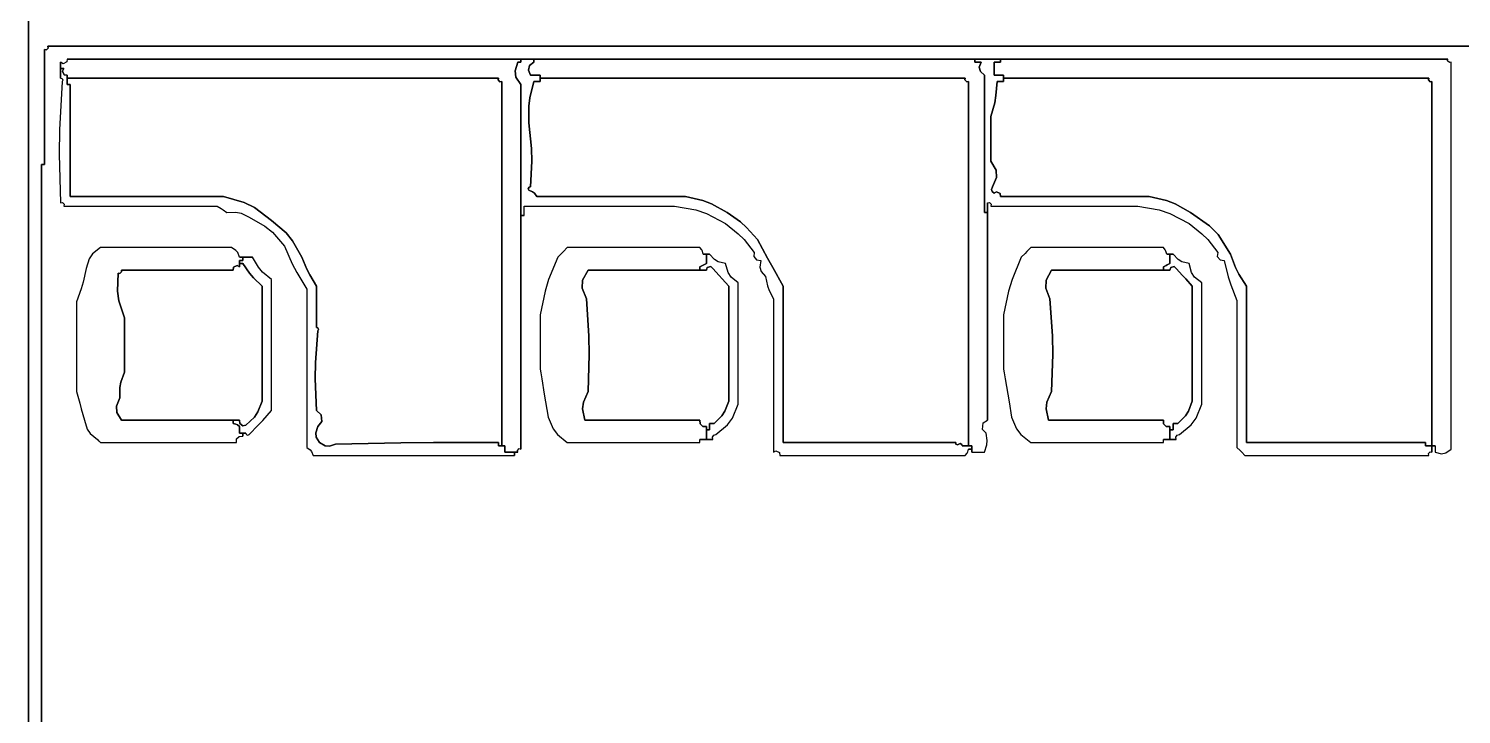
# Model space of a CAD drawing. Extents: x 0 to 0.099, y 0 to 0.137.
# Drawn here: x 0.00009 to 0.03804, y 0.0752 to 0.09337 of the extents above; entities that cross this region are included whole.
import ezdxf

# ---------------------------------------------------------------- set-up
doc = ezdxf.new("R2010")
doc.units = 0
doc.header["$LTSCALE"] = 0.001
doc.layers.get('0').update_dxf_attribs({"linetype": 'CONTINUOUS'})

msp = doc.modelspace()

# ---------------------------------------------------------------- linework, layer by layer
for p, q in [((0.000085, 0.120427), (0.000085, 0.054116)), ((0.000085, 0.054116), (0.000085, 0.120427)), ((0.000085, 0.120427), (0.000085, 0.054116)), ((0.000508, 0.091599), (0.000508, 0.092818)), ((0.000508, 0.092818), (0.000555, 0.09281)), ((0.000555, 0.09281), (0.000508, 0.092818)), ((0.000508, 0.092818), (0.000508, 0.091599)), ((0.000555, 0.09281), (0.000601, 0.092856)), ((0.000601, 0.092856), (0.000555, 0.09281)), ((0.000601, 0.092856), (0.000593, 0.092903)), ((0.000593, 0.092903), (0.023154, 0.092903)), ((0.023154, 0.092903), (0.000593, 0.092903)), ((0.000593, 0.092903), (0.000601, 0.092856)), ((0.023154, 0.092903), (0.034434, 0.092903)), ((0.034434, 0.092903), (0.023154, 0.092903)), ((0.034434, 0.092903), (0.056995, 0.092903)), ((0.056995, 0.092903), (0.034434, 0.092903)), ((0.000997, 0.092441), (0.000932, 0.09248)), ((0.000932, 0.09248), (0.000932, 0.09231)), ((0.000932, 0.09231), (0.000932, 0.09248)), ((0.000932, 0.09248), (0.000932, 0.09231)), ((0.001016, 0.09231), (0.000932, 0.09231)), ((0.000932, 0.09231), (0.001016, 0.09231)), ((0.001016, 0.09231), (0.000932, 0.09231)), ((0.000932, 0.09231), (0.000932, 0.092056)), ((0.000932, 0.092056), (0.000932, 0.09231)), ((0.000932, 0.09231), (0.000932, 0.092056)), ((0.000932, 0.09231), (0.001016, 0.09231)), ((0.001016, 0.09231), (0.000932, 0.09231)), ((0.000932, 0.09231), (0.001016, 0.09231)), ((0.000978, 0.092245), (0.001016, 0.09231)), ((0.001016, 0.09231), (0.000978, 0.092245)), ((0.001026, 0.092149), (0.000978, 0.092245)), ((0.000978, 0.092245), (0.001026, 0.092149)), ((0.001093, 0.092489), (0.000997, 0.092441)), ((0.001101, 0.092564), (0.001093, 0.092489)), ((0.013127, 0.092564), (0.001101, 0.092564)), ((0.001101, 0.092564), (0.013127, 0.092564)), ((0.013127, 0.092564), (0.001101, 0.092564)), ((0.012972, 0.092251), (0.013042, 0.09248)), ((0.013042, 0.09248), (0.012972, 0.092251)), ((0.012995, 0.092087), (0.012972, 0.092251)), ((0.012972, 0.092251), (0.012995, 0.092087)), ((0.013042, 0.09248), (0.013076, 0.09248)), ((0.013076, 0.09248), (0.013042, 0.09248)), ((0.013076, 0.09248), (0.013093, 0.09248)), ((0.013093, 0.09248), (0.013076, 0.09248)), ((0.013093, 0.09248), (0.013127, 0.09248)), ((0.013127, 0.09248), (0.013093, 0.09248)), ((0.013127, 0.09248), (0.013127, 0.092564)), ((0.013127, 0.092564), (0.013127, 0.09248)), ((0.013127, 0.09248), (0.013127, 0.092564)), ((0.013465, 0.092564), (0.013127, 0.092564)), ((0.013127, 0.092564), (0.013465, 0.092564)), ((0.013465, 0.092564), (0.013127, 0.092564)), ((0.013127, 0.092564), (0.013127, 0.09248)), ((0.013127, 0.09248), (0.013127, 0.092564)), ((0.013127, 0.092564), (0.013127, 0.09248)), ((0.013328, 0.09227), (0.013358, 0.092391)), ((0.013358, 0.092391), (0.013328, 0.09227)), ((0.013381, 0.092141), (0.013328, 0.09227)), ((0.013328, 0.09227), (0.013381, 0.092141)), ((0.013358, 0.092391), (0.013465, 0.09248)), ((0.013465, 0.09248), (0.013358, 0.092391)), ((0.013465, 0.09248), (0.013465, 0.092564)), ((0.013465, 0.092564), (0.013465, 0.09248)), ((0.013465, 0.09248), (0.013465, 0.092564)), ((0.025152, 0.092564), (0.013465, 0.092564)), ((0.013465, 0.092564), (0.025152, 0.092564)), ((0.025152, 0.092564), (0.013465, 0.092564)), ((0.013465, 0.092564), (0.013465, 0.09248)), ((0.013465, 0.09248), (0.013465, 0.092564)), ((0.013465, 0.092564), (0.013465, 0.09248)), ((0.025152, 0.09248), (0.025152, 0.092564)), ((0.025152, 0.092564), (0.025152, 0.09248)), ((0.025152, 0.09248), (0.025152, 0.092564)), ((0.02583, 0.092564), (0.025152, 0.092564)), ((0.025152, 0.092564), (0.02583, 0.092564)), ((0.02583, 0.092564), (0.025152, 0.092564)), ((0.025152, 0.092564), (0.025152, 0.09248)), ((0.025152, 0.09248), (0.025152, 0.092564)), ((0.025152, 0.092564), (0.025152, 0.09248)), ((0.02522, 0.09248), (0.025152, 0.09248)), ((0.025152, 0.09248), (0.02522, 0.09248)), ((0.025254, 0.09248), (0.02522, 0.09248)), ((0.02522, 0.09248), (0.025254, 0.09248)), ((0.025322, 0.09248), (0.025254, 0.09248)), ((0.025254, 0.09248), (0.025322, 0.09248)), ((0.025269, 0.092351), (0.025322, 0.09248)), ((0.025322, 0.09248), (0.025269, 0.092351)), ((0.025299, 0.09223), (0.025269, 0.092351)), ((0.025269, 0.092351), (0.025299, 0.09223)), ((0.025661, 0.092344), (0.025661, 0.09248)), ((0.025661, 0.09248), (0.025728, 0.09248)), ((0.025728, 0.09248), (0.025661, 0.09248)), ((0.025661, 0.09248), (0.025661, 0.092344)), ((0.025661, 0.092276), (0.025661, 0.092344)), ((0.025661, 0.092344), (0.025661, 0.092276)), ((0.025661, 0.092141), (0.025661, 0.092276)), ((0.025661, 0.092276), (0.025661, 0.092141)), ((0.025728, 0.09248), (0.025762, 0.09248)), ((0.025762, 0.09248), (0.025728, 0.09248)), ((0.025762, 0.09248), (0.02583, 0.09248)), ((0.02583, 0.09248), (0.025762, 0.09248)), ((0.02583, 0.09248), (0.02583, 0.092564)), ((0.02583, 0.092564), (0.02583, 0.09248)), ((0.02583, 0.09248), (0.02583, 0.092564)), ((0.037686, 0.092564), (0.02583, 0.092564)), ((0.02583, 0.092564), (0.037686, 0.092564)), ((0.037686, 0.092564), (0.02583, 0.092564)), ((0.02583, 0.092564), (0.02583, 0.09248)), ((0.02583, 0.09248), (0.02583, 0.092564)), ((0.02583, 0.092564), (0.02583, 0.09248)), ((0.037676, 0.092518), (0.037686, 0.092564)), ((0.037724, 0.092469), (0.037676, 0.092518)), ((0.037771, 0.09248), (0.037724, 0.092469)), ((0.037771, 0.088381), (0.037771, 0.09248)), ((0.000974, 0.091972), (0.000901, 0.090686)), ((0.000932, 0.092056), (0.000969, 0.092051)), ((0.000969, 0.092051), (0.000992, 0.092005)), ((0.000992, 0.092005), (0.000974, 0.091972)), ((0.001101, 0.092141), (0.001026, 0.092149)), ((0.001026, 0.092149), (0.001101, 0.092141)), ((0.001101, 0.091887), (0.001101, 0.092141)), ((0.001101, 0.092141), (0.001101, 0.091887)), ((0.001101, 0.091887), (0.001101, 0.092141)), ((0.001101, 0.092141), (0.001101, 0.092056)), ((0.001101, 0.092056), (0.001101, 0.092141)), ((0.001101, 0.092141), (0.001101, 0.092056)), ((0.001101, 0.092056), (0.012534, 0.092056)), ((0.012534, 0.092056), (0.001101, 0.092056)), ((0.001101, 0.092056), (0.012534, 0.092056)), ((0.012534, 0.092056), (0.001101, 0.092056)), ((0.001101, 0.092056), (0.012534, 0.092056)), ((0.012534, 0.092056), (0.001101, 0.092056)), ((0.001101, 0.092056), (0.001101, 0.091887)), ((0.001101, 0.091887), (0.001101, 0.092056)), ((0.001101, 0.092056), (0.001101, 0.091887)), ((0.001135, 0.091887), (0.001101, 0.091887)), ((0.001101, 0.091887), (0.001135, 0.091887)), ((0.001152, 0.091887), (0.001135, 0.091887)), ((0.001135, 0.091887), (0.001152, 0.091887)), ((0.001186, 0.091887), (0.001152, 0.091887)), ((0.001152, 0.091887), (0.001186, 0.091887)), ((0.001186, 0.090701), (0.001186, 0.091887)), ((0.001186, 0.091887), (0.001186, 0.090701)), ((0.012534, 0.092056), (0.012524, 0.092009)), ((0.012524, 0.092009), (0.012534, 0.092056)), ((0.012524, 0.092009), (0.012572, 0.091961)), ((0.012572, 0.091961), (0.012524, 0.092009)), ((0.012572, 0.091961), (0.012619, 0.091972)), ((0.012619, 0.091972), (0.012572, 0.091961)), ((0.012619, 0.091972), (0.012619, 0.082317)), ((0.012619, 0.082317), (0.012619, 0.091972)), ((0.012619, 0.091972), (0.012619, 0.082317)), ((0.012619, 0.082317), (0.012619, 0.091972)), ((0.012619, 0.091972), (0.012619, 0.082317)), ((0.012619, 0.082317), (0.012619, 0.091972)), ((0.013127, 0.091887), (0.012995, 0.092087)), ((0.012995, 0.092087), (0.013127, 0.091887)), ((0.013127, 0.082232), (0.013127, 0.091887)), ((0.013127, 0.091887), (0.013127, 0.082232)), ((0.013127, 0.082232), (0.013127, 0.091887)), ((0.013127, 0.091887), (0.013127, 0.088415)), ((0.013127, 0.088415), (0.013127, 0.091887)), ((0.013127, 0.091887), (0.013127, 0.088415)), ((0.013363, 0.09154), (0.013465, 0.091972)), ((0.013465, 0.091972), (0.013363, 0.09154)), ((0.013482, 0.092141), (0.013381, 0.092141)), ((0.013381, 0.092141), (0.013482, 0.092141)), ((0.013465, 0.091972), (0.013533, 0.091972)), ((0.013533, 0.091972), (0.013465, 0.091972)), ((0.013533, 0.092141), (0.013482, 0.092141)), ((0.013482, 0.092141), (0.013533, 0.092141)), ((0.013635, 0.092141), (0.013533, 0.092141)), ((0.013533, 0.092141), (0.013635, 0.092141)), ((0.013533, 0.091972), (0.013567, 0.091972)), ((0.013567, 0.091972), (0.013533, 0.091972)), ((0.013567, 0.091972), (0.013635, 0.091972)), ((0.013635, 0.091972), (0.013567, 0.091972)), ((0.013635, 0.091972), (0.013635, 0.092141)), ((0.013635, 0.092141), (0.013635, 0.091972)), ((0.013635, 0.091972), (0.013635, 0.092141)), ((0.013635, 0.092141), (0.013635, 0.092056)), ((0.013635, 0.092056), (0.013635, 0.092141)), ((0.013635, 0.092141), (0.013635, 0.092056)), ((0.013635, 0.092056), (0.024898, 0.092056)), ((0.024898, 0.092056), (0.013635, 0.092056)), ((0.013635, 0.092056), (0.024898, 0.092056)), ((0.024898, 0.092056), (0.013635, 0.092056)), ((0.013635, 0.092056), (0.024898, 0.092056)), ((0.024898, 0.092056), (0.013635, 0.092056)), ((0.013635, 0.092056), (0.013635, 0.091972)), ((0.013635, 0.091972), (0.013635, 0.092056)), ((0.013635, 0.092056), (0.013635, 0.091972)), ((0.024898, 0.092056), (0.024888, 0.092009)), ((0.024888, 0.092009), (0.024898, 0.092056)), ((0.024888, 0.092009), (0.024936, 0.091961)), ((0.024936, 0.091961), (0.024888, 0.092009)), ((0.024936, 0.091961), (0.024983, 0.091972)), ((0.024983, 0.091972), (0.024936, 0.091961)), ((0.024983, 0.091972), (0.024983, 0.082317)), ((0.024983, 0.082317), (0.024983, 0.091972)), ((0.024983, 0.091972), (0.024983, 0.082317)), ((0.024983, 0.082317), (0.024983, 0.091972)), ((0.024983, 0.091972), (0.024983, 0.082317)), ((0.024983, 0.082317), (0.024983, 0.091972)), ((0.025407, 0.092141), (0.025299, 0.09223)), ((0.025299, 0.09223), (0.025407, 0.092141)), ((0.025407, 0.090684), (0.025407, 0.092141)), ((0.025407, 0.092141), (0.025407, 0.090684)), ((0.025762, 0.092141), (0.025661, 0.092141)), ((0.025661, 0.092141), (0.025762, 0.092141)), ((0.025712, 0.091594), (0.025745, 0.091972)), ((0.025745, 0.091972), (0.025712, 0.091594)), ((0.025745, 0.091972), (0.025813, 0.091972)), ((0.025813, 0.091972), (0.025745, 0.091972)), ((0.025813, 0.092141), (0.025762, 0.092141)), ((0.025762, 0.092141), (0.025813, 0.092141)), ((0.025915, 0.092141), (0.025813, 0.092141)), ((0.025813, 0.092141), (0.025915, 0.092141)), ((0.025813, 0.091972), (0.025847, 0.091972)), ((0.025847, 0.091972), (0.025813, 0.091972)), ((0.025847, 0.091972), (0.025915, 0.091972)), ((0.025915, 0.091972), (0.025847, 0.091972)), ((0.025915, 0.091972), (0.025915, 0.092141)), ((0.025915, 0.092141), (0.025915, 0.091972)), ((0.025915, 0.091972), (0.025915, 0.092141)), ((0.025915, 0.092141), (0.025915, 0.092056)), ((0.025915, 0.092056), (0.025915, 0.092141)), ((0.025915, 0.092141), (0.025915, 0.092056)), ((0.025915, 0.092056), (0.037178, 0.092056)), ((0.037178, 0.092056), (0.025915, 0.092056)), ((0.025915, 0.092056), (0.037178, 0.092056)), ((0.037178, 0.092056), (0.025915, 0.092056)), ((0.025915, 0.092056), (0.037178, 0.092056)), ((0.037178, 0.092056), (0.025915, 0.092056)), ((0.025915, 0.092056), (0.025915, 0.091972)), ((0.025915, 0.091972), (0.025915, 0.092056)), ((0.025915, 0.092056), (0.025915, 0.091972)), ((0.037178, 0.092056), (0.037168, 0.092009)), ((0.037168, 0.092009), (0.037178, 0.092056)), ((0.037168, 0.092009), (0.037216, 0.091961)), ((0.037216, 0.091961), (0.037168, 0.092009)), ((0.037216, 0.091961), (0.037263, 0.091972)), ((0.037263, 0.091972), (0.037216, 0.091961)), ((0.037263, 0.091972), (0.037263, 0.082317)), ((0.037263, 0.082317), (0.037263, 0.091972)), ((0.037263, 0.091972), (0.037263, 0.082317)), ((0.037263, 0.082317), (0.037263, 0.091972)), ((0.037263, 0.091972), (0.037263, 0.082317)), ((0.037263, 0.082317), (0.037263, 0.091972)), ((0.000508, 0.090989), (0.000508, 0.091599)), ((0.000508, 0.091599), (0.000508, 0.090989)), ((0.013337, 0.091314), (0.013363, 0.09154)), ((0.013363, 0.09154), (0.013337, 0.091314)), ((0.025678, 0.091405), (0.025712, 0.091594)), ((0.025712, 0.091594), (0.025678, 0.091405)), ((0.013338, 0.090871), (0.013337, 0.091314)), ((0.013337, 0.091314), (0.013338, 0.090871)), ((0.025576, 0.09104), (0.025678, 0.091405)), ((0.025678, 0.091405), (0.025576, 0.09104)), ((0.000508, 0.08977), (0.000508, 0.090989)), ((0.000508, 0.090989), (0.000508, 0.08977)), ((0.013406, 0.090196), (0.013338, 0.090871)), ((0.013338, 0.090871), (0.013406, 0.090196)), ((0.025576, 0.090566), (0.025576, 0.09104)), ((0.025576, 0.09104), (0.025576, 0.090566)), ((0.000901, 0.090686), (0.000893, 0.09004)), ((0.001186, 0.090108), (0.001186, 0.090701)), ((0.001186, 0.090701), (0.001186, 0.090108)), ((0.025407, 0.089956), (0.025407, 0.090684)), ((0.025407, 0.090684), (0.025407, 0.089956)), ((0.025576, 0.090329), (0.025576, 0.090566)), ((0.025576, 0.090566), (0.025576, 0.090329)), ((0.000893, 0.09004), (0.000932, 0.088753)), ((0.001186, 0.088923), (0.001186, 0.090108)), ((0.001186, 0.090108), (0.001186, 0.088923)), ((0.013415, 0.089854), (0.013406, 0.090196)), ((0.013406, 0.090196), (0.013415, 0.089854)), ((0.025407, 0.088499), (0.025407, 0.089956)), ((0.025407, 0.089956), (0.025407, 0.088499)), ((0.025576, 0.089854), (0.025576, 0.090329)), ((0.025576, 0.090329), (0.025576, 0.089854)), ((0.000423, 0.075542), (0.000423, 0.08977)), ((0.000423, 0.08977), (0.000457, 0.08977)), ((0.000457, 0.08977), (0.000423, 0.08977)), ((0.000423, 0.08977), (0.000423, 0.075542)), ((0.000457, 0.08977), (0.000474, 0.08977)), ((0.000474, 0.08977), (0.000457, 0.08977)), ((0.000474, 0.08977), (0.000508, 0.08977)), ((0.000508, 0.08977), (0.000474, 0.08977)), ((0.013381, 0.089177), (0.013415, 0.089854)), ((0.013415, 0.089854), (0.013381, 0.089177)), ((0.025715, 0.089621), (0.025576, 0.089854)), ((0.025576, 0.089854), (0.025715, 0.089621)), ((0.025727, 0.089426), (0.025715, 0.089621)), ((0.025715, 0.089621), (0.025727, 0.089426)), ((0.025618, 0.089177), (0.025727, 0.089426)), ((0.025727, 0.089426), (0.025618, 0.089177)), ((0.002812, 0.088923), (0.001186, 0.088923)), ((0.001186, 0.088923), (0.002812, 0.088923)), ((0.003625, 0.088923), (0.002812, 0.088923)), ((0.002812, 0.088923), (0.003625, 0.088923)), ((0.005251, 0.088923), (0.003625, 0.088923)), ((0.003625, 0.088923), (0.005251, 0.088923)), ((0.005796, 0.088763), (0.005251, 0.088923)), ((0.005251, 0.088923), (0.005796, 0.088763)), ((0.013319, 0.089125), (0.013343, 0.089173)), ((0.013343, 0.089173), (0.013319, 0.089125)), ((0.013338, 0.089092), (0.013319, 0.089125)), ((0.013319, 0.089125), (0.013338, 0.089092)), ((0.013437, 0.089046), (0.013338, 0.089092)), ((0.013338, 0.089092), (0.013437, 0.089046)), ((0.013343, 0.089173), (0.013381, 0.089177)), ((0.013381, 0.089177), (0.013343, 0.089173)), ((0.013484, 0.089009), (0.013437, 0.089046)), ((0.013437, 0.089046), (0.013484, 0.089009)), ((0.01355, 0.088923), (0.013484, 0.089009)), ((0.013484, 0.089009), (0.01355, 0.088923)), ((0.015125, 0.088923), (0.01355, 0.088923)), ((0.01355, 0.088923), (0.015125, 0.088923)), ((0.015913, 0.088923), (0.015125, 0.088923)), ((0.015125, 0.088923), (0.015913, 0.088923)), ((0.017488, 0.088923), (0.015913, 0.088923)), ((0.015913, 0.088923), (0.017488, 0.088923)), ((0.017947, 0.088813), (0.017488, 0.088923)), ((0.017488, 0.088923), (0.017947, 0.088813)), ((0.025594, 0.089111), (0.025618, 0.089177)), ((0.025618, 0.089177), (0.025594, 0.089111)), ((0.025609, 0.089054), (0.025594, 0.089111)), ((0.025594, 0.089111), (0.025609, 0.089054)), ((0.025661, 0.089007), (0.025609, 0.089054)), ((0.025609, 0.089054), (0.025661, 0.089007)), ((0.025726, 0.089046), (0.025661, 0.089007)), ((0.025661, 0.089007), (0.025726, 0.089046)), ((0.025822, 0.088998), (0.025726, 0.089046)), ((0.025726, 0.089046), (0.025822, 0.088998)), ((0.02583, 0.088923), (0.025822, 0.088998)), ((0.025822, 0.088998), (0.02583, 0.088923)), ((0.027405, 0.088923), (0.02583, 0.088923)), ((0.02583, 0.088923), (0.027405, 0.088923)), ((0.028193, 0.088923), (0.027405, 0.088923)), ((0.027405, 0.088923), (0.028193, 0.088923)), ((0.029768, 0.088923), (0.028193, 0.088923)), ((0.028193, 0.088923), (0.029768, 0.088923)), ((0.030227, 0.088813), (0.029768, 0.088923)), ((0.029768, 0.088923), (0.030227, 0.088813)), ((0.000932, 0.088753), (0.000979, 0.088761)), ((0.000979, 0.088761), (0.001024, 0.088716)), ((0.001024, 0.088716), (0.001016, 0.088669)), ((0.001016, 0.088669), (0.002642, 0.088669)), ((0.002642, 0.088669), (0.003455, 0.088669)), ((0.003455, 0.088669), (0.005081, 0.088669)), ((0.005081, 0.088669), (0.005183, 0.088601)), ((0.005183, 0.088601), (0.005234, 0.088567)), ((0.005234, 0.088567), (0.005335, 0.088499)), ((0.005335, 0.088499), (0.005578, 0.088511)), ((0.005578, 0.088511), (0.005712, 0.088482)), ((0.005712, 0.088482), (0.005928, 0.088372)), ((0.006066, 0.088628), (0.005796, 0.088763)), ((0.005796, 0.088763), (0.006066, 0.088628)), ((0.006521, 0.088288), (0.006066, 0.088628)), ((0.006066, 0.088628), (0.006521, 0.088288)), ((0.013211, 0.088567), (0.013211, 0.088669)), ((0.013211, 0.088669), (0.014804, 0.088669)), ((0.013211, 0.088516), (0.013211, 0.088567)), ((0.013211, 0.088415), (0.013211, 0.088516)), ((0.014804, 0.088669), (0.0156, 0.088669)), ((0.0156, 0.088669), (0.017192, 0.088669)), ((0.017192, 0.088669), (0.017756, 0.088567)), ((0.017756, 0.088567), (0.018039, 0.088469)), ((0.018175, 0.088726), (0.017947, 0.088813)), ((0.017947, 0.088813), (0.018175, 0.088726)), ((0.018039, 0.088469), (0.018547, 0.088203)), ((0.018589, 0.088499), (0.018175, 0.088726)), ((0.018175, 0.088726), (0.018589, 0.088499)), ((0.01894, 0.088247), (0.018589, 0.088499)), ((0.018589, 0.088499), (0.01894, 0.088247)), ((0.025491, 0.088499), (0.025407, 0.088499)), ((0.025407, 0.088499), (0.025491, 0.088499)), ((0.025491, 0.088499), (0.025407, 0.088499)), ((0.025407, 0.088499), (0.025491, 0.088499)), ((0.025491, 0.088499), (0.025407, 0.088499)), ((0.025407, 0.088499), (0.025491, 0.088499)), ((0.025491, 0.088753), (0.025538, 0.088764)), ((0.025491, 0.088499), (0.025491, 0.088753)), ((0.025491, 0.088753), (0.025491, 0.088499)), ((0.025491, 0.088499), (0.025491, 0.088753)), ((0.025491, 0.082995), (0.025491, 0.088499)), ((0.025491, 0.088499), (0.025491, 0.082995)), ((0.025491, 0.082995), (0.025491, 0.088499)), ((0.025538, 0.088764), (0.025586, 0.088716)), ((0.025586, 0.088716), (0.025576, 0.088669)), ((0.025576, 0.088669), (0.027134, 0.088669)), ((0.027134, 0.088669), (0.027913, 0.088669)), ((0.027913, 0.088669), (0.029472, 0.088669)), ((0.029472, 0.088669), (0.030036, 0.088567)), ((0.030036, 0.088567), (0.030319, 0.088469)), ((0.030455, 0.088726), (0.030227, 0.088813)), ((0.030227, 0.088813), (0.030455, 0.088726)), ((0.030319, 0.088469), (0.030827, 0.088203)), ((0.030869, 0.088499), (0.030455, 0.088726)), ((0.030455, 0.088726), (0.030869, 0.088499)), ((0.03137, 0.088149), (0.030869, 0.088499)), ((0.030869, 0.088499), (0.03137, 0.088149)), ((0.005928, 0.088372), (0.006346, 0.088133)), ((0.006346, 0.088133), (0.006543, 0.087973)), ((0.006903, 0.087957), (0.006521, 0.088288)), ((0.006521, 0.088288), (0.006903, 0.087957)), ((0.013127, 0.088415), (0.013211, 0.088415)), ((0.013211, 0.088415), (0.013127, 0.088415)), ((0.013127, 0.088415), (0.013211, 0.088415)), ((0.018547, 0.088203), (0.018885, 0.087936)), ((0.019104, 0.0881), (0.01894, 0.088247)), ((0.01894, 0.088247), (0.019104, 0.0881)), ((0.019394, 0.087779), (0.019104, 0.0881)), ((0.019104, 0.0881), (0.019394, 0.087779)), ((0.030827, 0.088203), (0.031165, 0.087936)), ((0.031597, 0.087912), (0.03137, 0.088149)), ((0.03137, 0.088149), (0.031597, 0.087912)), ((0.037771, 0.086331), (0.037771, 0.088381)), ((0.006543, 0.087973), (0.00686, 0.08761)), ((0.007073, 0.087751), (0.006903, 0.087957)), ((0.006903, 0.087957), (0.007073, 0.087751)), ((0.007326, 0.087314), (0.007073, 0.087751)), ((0.007073, 0.087751), (0.007326, 0.087314)), ((0.018885, 0.087936), (0.019042, 0.087779)), ((0.019042, 0.087779), (0.019309, 0.087441)), ((0.019662, 0.087287), (0.019394, 0.087779)), ((0.019394, 0.087779), (0.019662, 0.087287)), ((0.031165, 0.087936), (0.031322, 0.087779)), ((0.031322, 0.087779), (0.031589, 0.087441)), ((0.031928, 0.087398), (0.031597, 0.087912)), ((0.031597, 0.087912), (0.031928, 0.087398)), ((0.001778, 0.087405), (0.001687, 0.087274)), ((0.00199, 0.087568), (0.001778, 0.087405)), ((0.003379, 0.087568), (0.00199, 0.087568)), ((0.004074, 0.087568), (0.003379, 0.087568)), ((0.005462, 0.087568), (0.004074, 0.087568)), ((0.005574, 0.087496), (0.005462, 0.087568)), ((0.005624, 0.087436), (0.005574, 0.087496)), ((0.005674, 0.087314), (0.005624, 0.087436)), ((0.005759, 0.087314), (0.005674, 0.087314)), ((0.005674, 0.087314), (0.005759, 0.087314)), ((0.005759, 0.087314), (0.005674, 0.087314)), ((0.005759, 0.087229), (0.005759, 0.087314)), ((0.005759, 0.087314), (0.005759, 0.087229)), ((0.005759, 0.087229), (0.005759, 0.087314)), ((0.006013, 0.087314), (0.005759, 0.087314)), ((0.005759, 0.087314), (0.006013, 0.087314)), ((0.006013, 0.087314), (0.005759, 0.087314)), ((0.005759, 0.087314), (0.005759, 0.087229)), ((0.005759, 0.087229), (0.005759, 0.087314)), ((0.005759, 0.087314), (0.005759, 0.087229)), ((0.006175, 0.087047), (0.006013, 0.087314)), ((0.00686, 0.08761), (0.00707, 0.08714)), ((0.007455, 0.086998), (0.007326, 0.087314)), ((0.007326, 0.087314), (0.007455, 0.086998)), ((0.014101, 0.087314), (0.01386, 0.086723)), ((0.014202, 0.087415), (0.014101, 0.087314)), ((0.014253, 0.087466), (0.014202, 0.087415)), ((0.014355, 0.087568), (0.014253, 0.087466)), ((0.015761, 0.087568), (0.014355, 0.087568)), ((0.016463, 0.087568), (0.015761, 0.087568)), ((0.017869, 0.087568), (0.016463, 0.087568)), ((0.017916, 0.087508), (0.017869, 0.087568)), ((0.017934, 0.087471), (0.017916, 0.087508)), ((0.017954, 0.087398), (0.017934, 0.087471)), ((0.018039, 0.087398), (0.017954, 0.087398)), ((0.017954, 0.087398), (0.018039, 0.087398)), ((0.018039, 0.087398), (0.017954, 0.087398)), ((0.018039, 0.087144), (0.018039, 0.087398)), ((0.018039, 0.087398), (0.018039, 0.087144)), ((0.018039, 0.087144), (0.018039, 0.087398)), ((0.018123, 0.087398), (0.018039, 0.087398)), ((0.018039, 0.087398), (0.018123, 0.087398)), ((0.018123, 0.087398), (0.018039, 0.087398)), ((0.018039, 0.087398), (0.018039, 0.087144)), ((0.018039, 0.087144), (0.018039, 0.087398)), ((0.018039, 0.087398), (0.018039, 0.087144)), ((0.018255, 0.087251), (0.018123, 0.087398)), ((0.019309, 0.087441), (0.019296, 0.087333)), ((0.019296, 0.087333), (0.01937, 0.08724)), ((0.02638, 0.087314), (0.02614, 0.086723)), ((0.026482, 0.087415), (0.02638, 0.087314)), ((0.026533, 0.087466), (0.026482, 0.087415)), ((0.026634, 0.087568), (0.026533, 0.087466)), ((0.02804, 0.087568), (0.026634, 0.087568)), ((0.028743, 0.087568), (0.02804, 0.087568)), ((0.030149, 0.087568), (0.028743, 0.087568)), ((0.030195, 0.087508), (0.030149, 0.087568)), ((0.030214, 0.087471), (0.030195, 0.087508)), ((0.030234, 0.087398), (0.030214, 0.087471)), ((0.030318, 0.087398), (0.030234, 0.087398)), ((0.030234, 0.087398), (0.030318, 0.087398)), ((0.030318, 0.087398), (0.030234, 0.087398)), ((0.030318, 0.087144), (0.030318, 0.087398)), ((0.030318, 0.087398), (0.030318, 0.087144)), ((0.030318, 0.087144), (0.030318, 0.087398)), ((0.030403, 0.087398), (0.030318, 0.087398)), ((0.030318, 0.087398), (0.030403, 0.087398)), ((0.030403, 0.087398), (0.030318, 0.087398)), ((0.030318, 0.087398), (0.030318, 0.087144)), ((0.030318, 0.087144), (0.030318, 0.087398)), ((0.030318, 0.087398), (0.030318, 0.087144)), ((0.030535, 0.087251), (0.030403, 0.087398)), ((0.031589, 0.087441), (0.031576, 0.087333)), ((0.031576, 0.087333), (0.03165, 0.08724)), ((0.032056, 0.087042), (0.031928, 0.087398)), ((0.031928, 0.087398), (0.032056, 0.087042)), ((0.001609, 0.087017), (0.001528, 0.086656)), ((0.001687, 0.087274), (0.001609, 0.087017)), ((0.002503, 0.086882), (0.002549, 0.086928)), ((0.002549, 0.086928), (0.002503, 0.086882)), ((0.002549, 0.086928), (0.002541, 0.086975)), ((0.002541, 0.086975), (0.003726, 0.086975)), ((0.003726, 0.086975), (0.002541, 0.086975)), ((0.002541, 0.086975), (0.002549, 0.086928)), ((0.003726, 0.086975), (0.004319, 0.086975)), ((0.004319, 0.086975), (0.003726, 0.086975)), ((0.004319, 0.086975), (0.005505, 0.086975)), ((0.005505, 0.086975), (0.004319, 0.086975)), ((0.005505, 0.086975), (0.005513, 0.08705)), ((0.005513, 0.08705), (0.005505, 0.086975)), ((0.005513, 0.08705), (0.005609, 0.087098)), ((0.005609, 0.087098), (0.005513, 0.08705)), ((0.005609, 0.087098), (0.005674, 0.08706)), ((0.005674, 0.08706), (0.005609, 0.087098)), ((0.005674, 0.08706), (0.005674, 0.087229)), ((0.005674, 0.087229), (0.005674, 0.08706)), ((0.005674, 0.08706), (0.005674, 0.087229)), ((0.005674, 0.087229), (0.005708, 0.087229)), ((0.005708, 0.087229), (0.005674, 0.087229)), ((0.005674, 0.087229), (0.005674, 0.087144)), ((0.005674, 0.087144), (0.005674, 0.087229)), ((0.005674, 0.087229), (0.005674, 0.087144)), ((0.005674, 0.087144), (0.005759, 0.087144)), ((0.005759, 0.087144), (0.005674, 0.087144)), ((0.005674, 0.087144), (0.005759, 0.087144)), ((0.005759, 0.087144), (0.005674, 0.087144)), ((0.005674, 0.087144), (0.005759, 0.087144)), ((0.005759, 0.087144), (0.005674, 0.087144)), ((0.005674, 0.087144), (0.005674, 0.08706)), ((0.005674, 0.08706), (0.005674, 0.087144)), ((0.005674, 0.087144), (0.005674, 0.08706)), ((0.005708, 0.087229), (0.005725, 0.087229)), ((0.005725, 0.087229), (0.005708, 0.087229)), ((0.005725, 0.087229), (0.005759, 0.087229)), ((0.005759, 0.087229), (0.005725, 0.087229)), ((0.005759, 0.087144), (0.005939, 0.08689)), ((0.005939, 0.08689), (0.005759, 0.087144)), ((0.006282, 0.086922), (0.006175, 0.087047)), ((0.006521, 0.086721), (0.006282, 0.086922)), ((0.00707, 0.08714), (0.007189, 0.08691)), ((0.007532, 0.086844), (0.007455, 0.086998)), ((0.007455, 0.086998), (0.007532, 0.086844)), ((0.014762, 0.086705), (0.014905, 0.086975)), ((0.014905, 0.086975), (0.014762, 0.086705)), ((0.014905, 0.086975), (0.017869, 0.086975)), ((0.017869, 0.086975), (0.014905, 0.086975)), ((0.014905, 0.086975), (0.017869, 0.086975)), ((0.018039, 0.086975), (0.014905, 0.086975)), ((0.014905, 0.086975), (0.018039, 0.086975)), ((0.018039, 0.086975), (0.014905, 0.086975)), ((0.017869, 0.08706), (0.017937, 0.087093)), ((0.017937, 0.087093), (0.017869, 0.08706)), ((0.017869, 0.086975), (0.017869, 0.08706)), ((0.017869, 0.08706), (0.017869, 0.086975)), ((0.017869, 0.086975), (0.017869, 0.08706)), ((0.017869, 0.08706), (0.017869, 0.086975)), ((0.017869, 0.086975), (0.017869, 0.08706)), ((0.017869, 0.08706), (0.017869, 0.086975)), ((0.017869, 0.086975), (0.018039, 0.086975)), ((0.018039, 0.086975), (0.017869, 0.086975)), ((0.017869, 0.086975), (0.018039, 0.086975)), ((0.017937, 0.087093), (0.017971, 0.08711)), ((0.017971, 0.08711), (0.017937, 0.087093)), ((0.017971, 0.08711), (0.018039, 0.087144)), ((0.018039, 0.087144), (0.017971, 0.08711)), ((0.018039, 0.086975), (0.018063, 0.08704)), ((0.018063, 0.08704), (0.018039, 0.086975)), ((0.018063, 0.08704), (0.018156, 0.087064)), ((0.018156, 0.087064), (0.018063, 0.08704)), ((0.018156, 0.087064), (0.018208, 0.087017)), ((0.018208, 0.087017), (0.018156, 0.087064)), ((0.018208, 0.087017), (0.018378, 0.086831)), ((0.018378, 0.086831), (0.018208, 0.087017)), ((0.018355, 0.087191), (0.018255, 0.087251)), ((0.018547, 0.087144), (0.018355, 0.087191)), ((0.018613, 0.086909), (0.018547, 0.087144)), ((0.01937, 0.08724), (0.019478, 0.087229)), ((0.019478, 0.087229), (0.019454, 0.087054)), ((0.019454, 0.087054), (0.019489, 0.086939)), ((0.019489, 0.086939), (0.019605, 0.086806)), ((0.019797, 0.087041), (0.019662, 0.087287)), ((0.019662, 0.087287), (0.019797, 0.087041)), ((0.020071, 0.086551), (0.019797, 0.087041)), ((0.019797, 0.087041), (0.020071, 0.086551)), ((0.027042, 0.086705), (0.027185, 0.086975)), ((0.027185, 0.086975), (0.027042, 0.086705)), ((0.027185, 0.086975), (0.030149, 0.086975)), ((0.030149, 0.086975), (0.027185, 0.086975)), ((0.027185, 0.086975), (0.030149, 0.086975)), ((0.030318, 0.086975), (0.027185, 0.086975)), ((0.027185, 0.086975), (0.030318, 0.086975)), ((0.030318, 0.086975), (0.027185, 0.086975)), ((0.030149, 0.08706), (0.030217, 0.087093)), ((0.030217, 0.087093), (0.030149, 0.08706)), ((0.030149, 0.086975), (0.030149, 0.08706)), ((0.030149, 0.08706), (0.030149, 0.086975)), ((0.030149, 0.086975), (0.030149, 0.08706)), ((0.030149, 0.08706), (0.030149, 0.086975)), ((0.030149, 0.086975), (0.030149, 0.08706)), ((0.030149, 0.08706), (0.030149, 0.086975)), ((0.030149, 0.086975), (0.030318, 0.086975)), ((0.030318, 0.086975), (0.030149, 0.086975)), ((0.030149, 0.086975), (0.030318, 0.086975)), ((0.030217, 0.087093), (0.030251, 0.08711)), ((0.030251, 0.08711), (0.030217, 0.087093)), ((0.030251, 0.08711), (0.030318, 0.087144)), ((0.030318, 0.087144), (0.030251, 0.08711)), ((0.030318, 0.086975), (0.030343, 0.08704)), ((0.030343, 0.08704), (0.030318, 0.086975)), ((0.030343, 0.08704), (0.030435, 0.087064)), ((0.030435, 0.087064), (0.030343, 0.08704)), ((0.030435, 0.087064), (0.030488, 0.087017)), ((0.030488, 0.087017), (0.030435, 0.087064)), ((0.030488, 0.087017), (0.030657, 0.086831)), ((0.030657, 0.086831), (0.030488, 0.087017)), ((0.030635, 0.087191), (0.030535, 0.087251)), ((0.030827, 0.087144), (0.030635, 0.087191)), ((0.030892, 0.086909), (0.030827, 0.087144)), ((0.03165, 0.08724), (0.031758, 0.087229)), ((0.031758, 0.087229), (0.031861, 0.086797)), ((0.032143, 0.086868), (0.032056, 0.087042)), ((0.032056, 0.087042), (0.032143, 0.086868)), ((0.001528, 0.086656), (0.001477, 0.086477)), ((0.002438, 0.086412), (0.002456, 0.08689)), ((0.002456, 0.08689), (0.002438, 0.086412)), ((0.002456, 0.08689), (0.002503, 0.086882)), ((0.002503, 0.086882), (0.002456, 0.08689)), ((0.005939, 0.08689), (0.006043, 0.086769)), ((0.006043, 0.086769), (0.005939, 0.08689)), ((0.006043, 0.086769), (0.006267, 0.086551)), ((0.006267, 0.086551), (0.006043, 0.086769)), ((0.006267, 0.086551), (0.006267, 0.085332)), ((0.006267, 0.085332), (0.006267, 0.086551)), ((0.006521, 0.085332), (0.006521, 0.086721)), ((0.007189, 0.08691), (0.007453, 0.086467)), ((0.007707, 0.086551), (0.007532, 0.086844)), ((0.007532, 0.086844), (0.007707, 0.086551)), ((0.007707, 0.086111), (0.007707, 0.086551)), ((0.007707, 0.086551), (0.007707, 0.086111)), ((0.01386, 0.086723), (0.013766, 0.086413)), ((0.01475, 0.086497), (0.014762, 0.086705)), ((0.014762, 0.086705), (0.01475, 0.086497)), ((0.018378, 0.086831), (0.018462, 0.086738)), ((0.018462, 0.086738), (0.018378, 0.086831)), ((0.018462, 0.086738), (0.018631, 0.086551)), ((0.018631, 0.086551), (0.018462, 0.086738)), ((0.018694, 0.086787), (0.018613, 0.086909)), ((0.018631, 0.086551), (0.018631, 0.085332)), ((0.018631, 0.085332), (0.018631, 0.086551)), ((0.018886, 0.086636), (0.018694, 0.086787)), ((0.018886, 0.085349), (0.018886, 0.086636)), ((0.019605, 0.086806), (0.019657, 0.086559)), ((0.019657, 0.086559), (0.019701, 0.086436)), ((0.020071, 0.084892), (0.020071, 0.086551)), ((0.020071, 0.086551), (0.020071, 0.084892)), ((0.02614, 0.086723), (0.026045, 0.086413)), ((0.02703, 0.086497), (0.027042, 0.086705)), ((0.027042, 0.086705), (0.02703, 0.086497)), ((0.030657, 0.086831), (0.030742, 0.086738)), ((0.030742, 0.086738), (0.030657, 0.086831)), ((0.030742, 0.086738), (0.030911, 0.086551)), ((0.030911, 0.086551), (0.030742, 0.086738)), ((0.030973, 0.086787), (0.030892, 0.086909)), ((0.030911, 0.086551), (0.030911, 0.085332)), ((0.030911, 0.085332), (0.030911, 0.086551)), ((0.031165, 0.086636), (0.030973, 0.086787)), ((0.031165, 0.085349), (0.031165, 0.086636)), ((0.031861, 0.086797), (0.03193, 0.086582)), ((0.03193, 0.086582), (0.032097, 0.08617)), ((0.032351, 0.086551), (0.032143, 0.086868)), ((0.032143, 0.086868), (0.032351, 0.086551)), ((0.032351, 0.084892), (0.032351, 0.086551)), ((0.032351, 0.086551), (0.032351, 0.084892)), ((0.001477, 0.086477), (0.001355, 0.086128)), ((0.002474, 0.086159), (0.002438, 0.086412)), ((0.002438, 0.086412), (0.002474, 0.086159)), ((0.007453, 0.086467), (0.007453, 0.08479)), ((0.013766, 0.086413), (0.013635, 0.085789)), ((0.014863, 0.086213), (0.01475, 0.086497)), ((0.01475, 0.086497), (0.014863, 0.086213)), ((0.014926, 0.085232), (0.014863, 0.086213)), ((0.014863, 0.086213), (0.014926, 0.085232)), ((0.019701, 0.086436), (0.019817, 0.086213)), ((0.019817, 0.086213), (0.019817, 0.084587)), ((0.026045, 0.086413), (0.025915, 0.085789)), ((0.027143, 0.086213), (0.02703, 0.086497)), ((0.02703, 0.086497), (0.027143, 0.086213)), ((0.027206, 0.085232), (0.027143, 0.086213)), ((0.027143, 0.086213), (0.027206, 0.085232)), ((0.032097, 0.08617), (0.032097, 0.084612)), ((0.037771, 0.082232), (0.037771, 0.086331)), ((0.001355, 0.086128), (0.001355, 0.08518)), ((0.002625, 0.085705), (0.002474, 0.086159)), ((0.002474, 0.086159), (0.002625, 0.085705)), ((0.007707, 0.085891), (0.007707, 0.086111)), ((0.007707, 0.086111), (0.007707, 0.085891)), ((0.007707, 0.085451), (0.007707, 0.085891)), ((0.007707, 0.085891), (0.007707, 0.085451)), ((0.013635, 0.085789), (0.013635, 0.085213)), ((0.025915, 0.085789), (0.025915, 0.085213)), ((0.002625, 0.085129), (0.002625, 0.085705)), ((0.002625, 0.085705), (0.002625, 0.085129)), ((0.007744, 0.085446), (0.007707, 0.085451)), ((0.007707, 0.085451), (0.007744, 0.085446)), ((0.007768, 0.085398), (0.007744, 0.085446)), ((0.007744, 0.085446), (0.007768, 0.085398)), ((0.001355, 0.08518), (0.001355, 0.084705)), ((0.002625, 0.084841), (0.002625, 0.085129)), ((0.002625, 0.085129), (0.002625, 0.084841)), ((0.006267, 0.085332), (0.006267, 0.084722)), ((0.006267, 0.084722), (0.006267, 0.085332)), ((0.006521, 0.084638), (0.006521, 0.085332)), ((0.007681, 0.084522), (0.007749, 0.085366)), ((0.007749, 0.085366), (0.007681, 0.084522)), ((0.007749, 0.085366), (0.007768, 0.085398)), ((0.007768, 0.085398), (0.007749, 0.085366)), ((0.013635, 0.085213), (0.013635, 0.084925)), ((0.014935, 0.084739), (0.014926, 0.085232)), ((0.014926, 0.085232), (0.014935, 0.084739)), ((0.018631, 0.085332), (0.018631, 0.084722)), ((0.018631, 0.084722), (0.018631, 0.085332)), ((0.018886, 0.084705), (0.018886, 0.085349)), ((0.025915, 0.085213), (0.025915, 0.084925)), ((0.027214, 0.084739), (0.027206, 0.085232)), ((0.027206, 0.085232), (0.027214, 0.084739)), ((0.030911, 0.085332), (0.030911, 0.084722)), ((0.030911, 0.084722), (0.030911, 0.085332)), ((0.031165, 0.084705), (0.031165, 0.085349)), ((0.001355, 0.084705), (0.001355, 0.083757)), ((0.002625, 0.084265), (0.002625, 0.084841)), ((0.002625, 0.084841), (0.002625, 0.084265)), ((0.006267, 0.084722), (0.006267, 0.083503)), ((0.006267, 0.083503), (0.006267, 0.084722)), ((0.007453, 0.08479), (0.007453, 0.083952)), ((0.013635, 0.084925), (0.013635, 0.08435)), ((0.014905, 0.083757), (0.014935, 0.084739)), ((0.014935, 0.084739), (0.014905, 0.083757)), ((0.018631, 0.084722), (0.018631, 0.083503)), ((0.018631, 0.083503), (0.018631, 0.084722)), ((0.018886, 0.083418), (0.018886, 0.084705)), ((0.020071, 0.084062), (0.020071, 0.084892)), ((0.020071, 0.084892), (0.020071, 0.084062)), ((0.025915, 0.084925), (0.025915, 0.08435)), ((0.027185, 0.083757), (0.027214, 0.084739)), ((0.027214, 0.084739), (0.027185, 0.083757)), ((0.030911, 0.084722), (0.030911, 0.083503)), ((0.030911, 0.083503), (0.030911, 0.084722)), ((0.031165, 0.083418), (0.031165, 0.084705)), ((0.032351, 0.084062), (0.032351, 0.084892)), ((0.032351, 0.084892), (0.032351, 0.084062)), ((0.002527, 0.084007), (0.002625, 0.084265)), ((0.002625, 0.084265), (0.002527, 0.084007)), ((0.006521, 0.083249), (0.006521, 0.084638)), ((0.007673, 0.084095), (0.007681, 0.084522)), ((0.007681, 0.084522), (0.007673, 0.084095)), ((0.013635, 0.08435), (0.013652, 0.084248)), ((0.019817, 0.084587), (0.019817, 0.083774)), ((0.025915, 0.08435), (0.025932, 0.084248)), ((0.032097, 0.084612), (0.032097, 0.083833)), ((0.0025, 0.083863), (0.002527, 0.084007)), ((0.002527, 0.084007), (0.0025, 0.083863)), ((0.007453, 0.083952), (0.007453, 0.082275)), ((0.007707, 0.083249), (0.007673, 0.084095)), ((0.007673, 0.084095), (0.007707, 0.083249)), ((0.013652, 0.084248), (0.01366, 0.084197)), ((0.01366, 0.084197), (0.013677, 0.084096)), ((0.013677, 0.084096), (0.013745, 0.083689)), ((0.020071, 0.082402), (0.020071, 0.084062)), ((0.020071, 0.084062), (0.020071, 0.082402)), ((0.025932, 0.084248), (0.02594, 0.084197)), ((0.02594, 0.084197), (0.025957, 0.084096)), ((0.025957, 0.084096), (0.026025, 0.083689)), ((0.032351, 0.082402), (0.032351, 0.084062)), ((0.032351, 0.084062), (0.032351, 0.082402)), ((0.001355, 0.083757), (0.001438, 0.083451)), ((0.002408, 0.083367), (0.002498, 0.083587)), ((0.002498, 0.083587), (0.002408, 0.083367)), ((0.002498, 0.083587), (0.0025, 0.083863)), ((0.0025, 0.083863), (0.002498, 0.083587)), ((0.006267, 0.083503), (0.006159, 0.083217)), ((0.006159, 0.083217), (0.006267, 0.083503)), ((0.013745, 0.083689), (0.013779, 0.083486)), ((0.01478, 0.083477), (0.014905, 0.083757)), ((0.014905, 0.083757), (0.01478, 0.083477)), ((0.018631, 0.083503), (0.018532, 0.083239)), ((0.018532, 0.083239), (0.018631, 0.083503)), ((0.019817, 0.083774), (0.019817, 0.082148)), ((0.026025, 0.083689), (0.026059, 0.083486)), ((0.02706, 0.083477), (0.027185, 0.083757)), ((0.027185, 0.083757), (0.02706, 0.083477)), ((0.030911, 0.083503), (0.030812, 0.083239)), ((0.030812, 0.083239), (0.030911, 0.083503)), ((0.032097, 0.083833), (0.032097, 0.082275)), ((0.001438, 0.083451), (0.00148, 0.083299)), ((0.00148, 0.083299), (0.001567, 0.082995)), ((0.00242, 0.083199), (0.002408, 0.083367)), ((0.002408, 0.083367), (0.00242, 0.083199)), ((0.002541, 0.082995), (0.00242, 0.083199)), ((0.00242, 0.083199), (0.002541, 0.082995)), ((0.006159, 0.083217), (0.006066, 0.083077)), ((0.006066, 0.083077), (0.006159, 0.083217)), ((0.006286, 0.082992), (0.006521, 0.083249)), ((0.007836, 0.083138), (0.007707, 0.083249)), ((0.007707, 0.083249), (0.007836, 0.083138)), ((0.007854, 0.082959), (0.007836, 0.083138)), ((0.007836, 0.083138), (0.007854, 0.082959)), ((0.013779, 0.083486), (0.013847, 0.083079)), ((0.01476, 0.083295), (0.01478, 0.083477)), ((0.01478, 0.083477), (0.01476, 0.083295)), ((0.01482, 0.082995), (0.01476, 0.083295)), ((0.01476, 0.083295), (0.01482, 0.082995)), ((0.018532, 0.083239), (0.018449, 0.08311)), ((0.018449, 0.08311), (0.018532, 0.083239)), ((0.018732, 0.083049), (0.018886, 0.083418)), ((0.026059, 0.083486), (0.026126, 0.083079)), ((0.02704, 0.083295), (0.02706, 0.083477)), ((0.02706, 0.083477), (0.02704, 0.083295)), ((0.0271, 0.082995), (0.02704, 0.083295)), ((0.02704, 0.083295), (0.0271, 0.082995)), ((0.030812, 0.083239), (0.030729, 0.08311)), ((0.030729, 0.08311), (0.030812, 0.083239)), ((0.031012, 0.083049), (0.031165, 0.083418)), ((0.001567, 0.082995), (0.001635, 0.08276)), ((0.001635, 0.08276), (0.001715, 0.08264)), ((0.005505, 0.082995), (0.002541, 0.082995)), ((0.002541, 0.082995), (0.005505, 0.082995)), ((0.005505, 0.082995), (0.002541, 0.082995)), ((0.002541, 0.082995), (0.005674, 0.082995)), ((0.005674, 0.082995), (0.002541, 0.082995)), ((0.002541, 0.082995), (0.005674, 0.082995)), ((0.005505, 0.08291), (0.005505, 0.082995)), ((0.005505, 0.082995), (0.005505, 0.08291)), ((0.005505, 0.08291), (0.005505, 0.082995)), ((0.005674, 0.082995), (0.005505, 0.082995)), ((0.005505, 0.082995), (0.005674, 0.082995)), ((0.005674, 0.082995), (0.005505, 0.082995)), ((0.005505, 0.082995), (0.005505, 0.08291)), ((0.005505, 0.08291), (0.005505, 0.082995)), ((0.005505, 0.082995), (0.005505, 0.08291)), ((0.005578, 0.08289), (0.005505, 0.08291)), ((0.005505, 0.08291), (0.005578, 0.08289)), ((0.005614, 0.082872), (0.005578, 0.08289)), ((0.005578, 0.08289), (0.005614, 0.082872)), ((0.005674, 0.082825), (0.005614, 0.082872)), ((0.005614, 0.082872), (0.005674, 0.082825)), ((0.005676, 0.08291), (0.005674, 0.082995)), ((0.005674, 0.082995), (0.005676, 0.08291)), ((0.005674, 0.082757), (0.005674, 0.082825)), ((0.005674, 0.082825), (0.005674, 0.082757)), ((0.005674, 0.082724), (0.005674, 0.082757)), ((0.005674, 0.082757), (0.005674, 0.082724)), ((0.005762, 0.082846), (0.005676, 0.08291)), ((0.005676, 0.08291), (0.005762, 0.082846)), ((0.005843, 0.082868), (0.005762, 0.082846)), ((0.005762, 0.082846), (0.005843, 0.082868)), ((0.006066, 0.083077), (0.005843, 0.082868)), ((0.005843, 0.082868), (0.006066, 0.083077)), ((0.005928, 0.082613), (0.006168, 0.082865)), ((0.006168, 0.082865), (0.006286, 0.082992)), ((0.007693, 0.082664), (0.007749, 0.082825)), ((0.007749, 0.082825), (0.007693, 0.082664)), ((0.007749, 0.082825), (0.007854, 0.082959)), ((0.007854, 0.082959), (0.007749, 0.082825)), ((0.013847, 0.083079), (0.01398, 0.082768)), ((0.01398, 0.082768), (0.014093, 0.082617)), ((0.01604, 0.082995), (0.01482, 0.082995)), ((0.01482, 0.082995), (0.01604, 0.082995)), ((0.01665, 0.082995), (0.01604, 0.082995)), ((0.01604, 0.082995), (0.01665, 0.082995)), ((0.017869, 0.082995), (0.01665, 0.082995)), ((0.01665, 0.082995), (0.017869, 0.082995)), ((0.017873, 0.082899), (0.017869, 0.082995)), ((0.017869, 0.082995), (0.017873, 0.082899)), ((0.017943, 0.082829), (0.017873, 0.082899)), ((0.017873, 0.082899), (0.017943, 0.082829)), ((0.018039, 0.082825), (0.017943, 0.082829)), ((0.017943, 0.082829), (0.018039, 0.082825)), ((0.018039, 0.082486), (0.018039, 0.082825)), ((0.018039, 0.082825), (0.018039, 0.082486)), ((0.018039, 0.082486), (0.018039, 0.082825)), ((0.018039, 0.082825), (0.018039, 0.082741)), ((0.018039, 0.082741), (0.018039, 0.082825)), ((0.018039, 0.082825), (0.018039, 0.082741)), ((0.018174, 0.08291), (0.018123, 0.08291)), ((0.018123, 0.08291), (0.018123, 0.082842)), ((0.018123, 0.082842), (0.018123, 0.08291)), ((0.018123, 0.08291), (0.018174, 0.08291)), ((0.018123, 0.082842), (0.018123, 0.082808)), ((0.018123, 0.082808), (0.018123, 0.082842)), ((0.018123, 0.082808), (0.018123, 0.082741)), ((0.018123, 0.082741), (0.018123, 0.082808)), ((0.0182, 0.08291), (0.018174, 0.08291)), ((0.018174, 0.08291), (0.0182, 0.08291)), ((0.01825, 0.08291), (0.0182, 0.08291)), ((0.0182, 0.08291), (0.01825, 0.08291)), ((0.018449, 0.08311), (0.01825, 0.08291)), ((0.01825, 0.08291), (0.018449, 0.08311)), ((0.018293, 0.082613), (0.0186, 0.082869)), ((0.0186, 0.082869), (0.018732, 0.083049)), ((0.025351, 0.082751), (0.025373, 0.082926)), ((0.025449, 0.082656), (0.025351, 0.082751)), ((0.025373, 0.082926), (0.025491, 0.082995)), ((0.026126, 0.083079), (0.026259, 0.082768)), ((0.026259, 0.082768), (0.026373, 0.082617)), ((0.02832, 0.082995), (0.0271, 0.082995)), ((0.0271, 0.082995), (0.02832, 0.082995)), ((0.02893, 0.082995), (0.02832, 0.082995)), ((0.02832, 0.082995), (0.02893, 0.082995)), ((0.030149, 0.082995), (0.02893, 0.082995)), ((0.02893, 0.082995), (0.030149, 0.082995)), ((0.030152, 0.082899), (0.030149, 0.082995)), ((0.030149, 0.082995), (0.030152, 0.082899)), ((0.030223, 0.082829), (0.030152, 0.082899)), ((0.030152, 0.082899), (0.030223, 0.082829)), ((0.030318, 0.082825), (0.030223, 0.082829)), ((0.030223, 0.082829), (0.030318, 0.082825)), ((0.030318, 0.082486), (0.030318, 0.082825)), ((0.030318, 0.082825), (0.030318, 0.082486)), ((0.030318, 0.082486), (0.030318, 0.082825)), ((0.030318, 0.082825), (0.030318, 0.082741)), ((0.030318, 0.082741), (0.030318, 0.082825)), ((0.030318, 0.082825), (0.030318, 0.082741)), ((0.030454, 0.08291), (0.030403, 0.08291)), ((0.030403, 0.08291), (0.030403, 0.082842)), ((0.030403, 0.082842), (0.030403, 0.08291)), ((0.030403, 0.08291), (0.030454, 0.08291)), ((0.030403, 0.082842), (0.030403, 0.082808)), ((0.030403, 0.082808), (0.030403, 0.082842)), ((0.030403, 0.082808), (0.030403, 0.082741)), ((0.030403, 0.082741), (0.030403, 0.082808)), ((0.030479, 0.08291), (0.030454, 0.08291)), ((0.030454, 0.08291), (0.030479, 0.08291)), ((0.03053, 0.08291), (0.030479, 0.08291)), ((0.030479, 0.08291), (0.03053, 0.08291)), ((0.030729, 0.08311), (0.03053, 0.08291)), ((0.03053, 0.08291), (0.030729, 0.08311)), ((0.030572, 0.082613), (0.03088, 0.082869)), ((0.03088, 0.082869), (0.031012, 0.083049)), ((0.001715, 0.08264), (0.001905, 0.082486)), ((0.001905, 0.082486), (0.001939, 0.082453)), ((0.001939, 0.082453), (0.001956, 0.082436)), ((0.001956, 0.082436), (0.00199, 0.082402)), ((0.00199, 0.082402), (0.00343, 0.082402)), ((0.00343, 0.082402), (0.00415, 0.082402)), ((0.00415, 0.082402), (0.005589, 0.082402)), ((0.005589, 0.082402), (0.005593, 0.082498)), ((0.005593, 0.082498), (0.005663, 0.082568)), ((0.005663, 0.082568), (0.005759, 0.082571)), ((0.005674, 0.082656), (0.005674, 0.082724)), ((0.005674, 0.082724), (0.005674, 0.082656)), ((0.005759, 0.082656), (0.005674, 0.082656)), ((0.005674, 0.082656), (0.005759, 0.082656)), ((0.005759, 0.082656), (0.005674, 0.082656)), ((0.005674, 0.082656), (0.005843, 0.082656)), ((0.005843, 0.082656), (0.005674, 0.082656)), ((0.005674, 0.082656), (0.005843, 0.082656)), ((0.005759, 0.082571), (0.005759, 0.082656)), ((0.005759, 0.082656), (0.005759, 0.082571)), ((0.005759, 0.082571), (0.005759, 0.082656)), ((0.005843, 0.082656), (0.005849, 0.082618)), ((0.005849, 0.082618), (0.005895, 0.082595)), ((0.005895, 0.082595), (0.005928, 0.082613)), ((0.007705, 0.082548), (0.007693, 0.082664)), ((0.007693, 0.082664), (0.007705, 0.082548)), ((0.007791, 0.082402), (0.007705, 0.082548)), ((0.007705, 0.082548), (0.007791, 0.082402)), ((0.007938, 0.082315), (0.007791, 0.082402)), ((0.007791, 0.082402), (0.007938, 0.082315)), ((0.009942, 0.082393), (0.008215, 0.082359)), ((0.008215, 0.082359), (0.009942, 0.082393)), ((0.010806, 0.082402), (0.009942, 0.082393)), ((0.009942, 0.082393), (0.010806, 0.082402)), ((0.012534, 0.082402), (0.010806, 0.082402)), ((0.010806, 0.082402), (0.012534, 0.082402)), ((0.012534, 0.082368), (0.012534, 0.082402)), ((0.012534, 0.082402), (0.012534, 0.082368)), ((0.012534, 0.082351), (0.012534, 0.082368)), ((0.012534, 0.082368), (0.012534, 0.082351)), ((0.014093, 0.082617), (0.014355, 0.082402)), ((0.014355, 0.082402), (0.015761, 0.082402)), ((0.015761, 0.082402), (0.016463, 0.082402)), ((0.016463, 0.082402), (0.017869, 0.082402)), ((0.017869, 0.082486), (0.018039, 0.082486)), ((0.018039, 0.082486), (0.017869, 0.082486)), ((0.017869, 0.082486), (0.018039, 0.082486)), ((0.017869, 0.082453), (0.017869, 0.082486)), ((0.017869, 0.082436), (0.017869, 0.082453)), ((0.017869, 0.082402), (0.017869, 0.082436)), ((0.018123, 0.082741), (0.018039, 0.082741)), ((0.018039, 0.082741), (0.018123, 0.082741)), ((0.018123, 0.082741), (0.018039, 0.082741)), ((0.018039, 0.082741), (0.018039, 0.082486)), ((0.018039, 0.082486), (0.018039, 0.082741)), ((0.018039, 0.082741), (0.018039, 0.082486)), ((0.018039, 0.082741), (0.018123, 0.082741)), ((0.018123, 0.082741), (0.018039, 0.082741)), ((0.018039, 0.082741), (0.018123, 0.082741)), ((0.018039, 0.082486), (0.018208, 0.082486)), ((0.018208, 0.082486), (0.018039, 0.082486)), ((0.018039, 0.082486), (0.018208, 0.082486)), ((0.018198, 0.082547), (0.018233, 0.082599)), ((0.018208, 0.082486), (0.018198, 0.082547)), ((0.018233, 0.082599), (0.018293, 0.082613)), ((0.0219, 0.082402), (0.020071, 0.082402)), ((0.020071, 0.082402), (0.0219, 0.082402)), ((0.022815, 0.082402), (0.0219, 0.082402)), ((0.0219, 0.082402), (0.022815, 0.082402)), ((0.024644, 0.082402), (0.022815, 0.082402)), ((0.022815, 0.082402), (0.024644, 0.082402)), ((0.024649, 0.082364), (0.024644, 0.082402)), ((0.024644, 0.082402), (0.024649, 0.082364)), ((0.024696, 0.08234), (0.024649, 0.082364)), ((0.024649, 0.082364), (0.024696, 0.08234)), ((0.024762, 0.082378), (0.024729, 0.082359)), ((0.024729, 0.082359), (0.024762, 0.082378)), ((0.024809, 0.082355), (0.024762, 0.082378)), ((0.024762, 0.082378), (0.024809, 0.082355)), ((0.025481, 0.082454), (0.025449, 0.082656)), ((0.025472, 0.082341), (0.025481, 0.082454)), ((0.026373, 0.082617), (0.026634, 0.082402)), ((0.026634, 0.082402), (0.02804, 0.082402)), ((0.02804, 0.082402), (0.028743, 0.082402)), ((0.028743, 0.082402), (0.030149, 0.082402)), ((0.030149, 0.082486), (0.030318, 0.082486)), ((0.030318, 0.082486), (0.030149, 0.082486)), ((0.030149, 0.082486), (0.030318, 0.082486)), ((0.030149, 0.082453), (0.030149, 0.082486)), ((0.030149, 0.082436), (0.030149, 0.082453)), ((0.030149, 0.082402), (0.030149, 0.082436)), ((0.030403, 0.082741), (0.030318, 0.082741)), ((0.030318, 0.082741), (0.030403, 0.082741)), ((0.030403, 0.082741), (0.030318, 0.082741)), ((0.030318, 0.082741), (0.030318, 0.082486)), ((0.030318, 0.082486), (0.030318, 0.082741)), ((0.030318, 0.082741), (0.030318, 0.082486)), ((0.030318, 0.082741), (0.030403, 0.082741)), ((0.030403, 0.082741), (0.030318, 0.082741)), ((0.030318, 0.082741), (0.030403, 0.082741)), ((0.030318, 0.082486), (0.030488, 0.082486)), ((0.030488, 0.082486), (0.030318, 0.082486)), ((0.030318, 0.082486), (0.030488, 0.082486)), ((0.030478, 0.082547), (0.030513, 0.082599)), ((0.030488, 0.082486), (0.030478, 0.082547)), ((0.030513, 0.082599), (0.030572, 0.082613)), ((0.034248, 0.082402), (0.032351, 0.082402)), ((0.032351, 0.082402), (0.034248, 0.082402)), ((0.035196, 0.082402), (0.034248, 0.082402)), ((0.034248, 0.082402), (0.035196, 0.082402)), ((0.037093, 0.082402), (0.035196, 0.082402)), ((0.035196, 0.082402), (0.037093, 0.082402)), ((0.037093, 0.082368), (0.037093, 0.082402)), ((0.037093, 0.082402), (0.037093, 0.082368)), ((0.037093, 0.082351), (0.037093, 0.082368)), ((0.037093, 0.082368), (0.037093, 0.082351)), ((0.007453, 0.082275), (0.007542, 0.082213)), ((0.007542, 0.082213), (0.007581, 0.082163)), ((0.007581, 0.082163), (0.007622, 0.082063)), ((0.007622, 0.082063), (0.009756, 0.082063)), ((0.008054, 0.082304), (0.007938, 0.082315)), ((0.007938, 0.082315), (0.008054, 0.082304)), ((0.008215, 0.082359), (0.008054, 0.082304)), ((0.008054, 0.082304), (0.008215, 0.082359)), ((0.009756, 0.082063), (0.010823, 0.082063)), ((0.010823, 0.082063), (0.012957, 0.082063)), ((0.012534, 0.082317), (0.012534, 0.082351)), ((0.012534, 0.082351), (0.012534, 0.082317)), ((0.012703, 0.082317), (0.012534, 0.082317)), ((0.012534, 0.082317), (0.012703, 0.082317)), ((0.012703, 0.082317), (0.012534, 0.082317)), ((0.012534, 0.082317), (0.012619, 0.082317)), ((0.012619, 0.082317), (0.012534, 0.082317)), ((0.012534, 0.082317), (0.012619, 0.082317)), ((0.012619, 0.082317), (0.012703, 0.082317)), ((0.012703, 0.082317), (0.012619, 0.082317)), ((0.012619, 0.082317), (0.012703, 0.082317)), ((0.012703, 0.082249), (0.012703, 0.082317)), ((0.012703, 0.082317), (0.012703, 0.082249)), ((0.012703, 0.082215), (0.012703, 0.082249)), ((0.012703, 0.082249), (0.012703, 0.082215)), ((0.012703, 0.082148), (0.012703, 0.082215)), ((0.012703, 0.082215), (0.012703, 0.082148)), ((0.012957, 0.082148), (0.012703, 0.082148)), ((0.012703, 0.082148), (0.012957, 0.082148)), ((0.012957, 0.082148), (0.012703, 0.082148)), ((0.012703, 0.082148), (0.013042, 0.082148)), ((0.013042, 0.082148), (0.012703, 0.082148)), ((0.012703, 0.082148), (0.013042, 0.082148)), ((0.012957, 0.082063), (0.012957, 0.082148)), ((0.012957, 0.082148), (0.012957, 0.082063)), ((0.012957, 0.082063), (0.012957, 0.082148)), ((0.013032, 0.082195), (0.01308, 0.082243)), ((0.013042, 0.082148), (0.013032, 0.082195)), ((0.01308, 0.082243), (0.013127, 0.082232)), ((0.019817, 0.082148), (0.019882, 0.082186)), ((0.019882, 0.082186), (0.019978, 0.082138)), ((0.019978, 0.082138), (0.019986, 0.082063)), ((0.019986, 0.082063), (0.021951, 0.082063)), ((0.021951, 0.082063), (0.022934, 0.082063)), ((0.022934, 0.082063), (0.024898, 0.082063)), ((0.024729, 0.082359), (0.024696, 0.08234)), ((0.024696, 0.08234), (0.024729, 0.082359)), ((0.024814, 0.082317), (0.024809, 0.082355)), ((0.024809, 0.082355), (0.024814, 0.082317)), ((0.025068, 0.082317), (0.024814, 0.082317)), ((0.024814, 0.082317), (0.025068, 0.082317)), ((0.025068, 0.082317), (0.024814, 0.082317)), ((0.024814, 0.082317), (0.024983, 0.082317)), ((0.024983, 0.082317), (0.024814, 0.082317)), ((0.024814, 0.082317), (0.024983, 0.082317)), ((0.024898, 0.082063), (0.024945, 0.082123)), ((0.024945, 0.082123), (0.024963, 0.082159)), ((0.024963, 0.082159), (0.024983, 0.082232)), ((0.024983, 0.082317), (0.025068, 0.082317)), ((0.025068, 0.082317), (0.024983, 0.082317)), ((0.024983, 0.082317), (0.025068, 0.082317)), ((0.024983, 0.082232), (0.025068, 0.082232)), ((0.025068, 0.082232), (0.024983, 0.082232)), ((0.024983, 0.082232), (0.025068, 0.082232)), ((0.025068, 0.082232), (0.025068, 0.082317)), ((0.025068, 0.082317), (0.025068, 0.082232)), ((0.025068, 0.082232), (0.025068, 0.082317)), ((0.025068, 0.082317), (0.025068, 0.082148)), ((0.025068, 0.082148), (0.025068, 0.082317)), ((0.025068, 0.082317), (0.025068, 0.082148)), ((0.025068, 0.082148), (0.025203, 0.082148)), ((0.025203, 0.082148), (0.025271, 0.082148)), ((0.025271, 0.082148), (0.025407, 0.082148)), ((0.025407, 0.082148), (0.025472, 0.082341)), ((0.032097, 0.082275), (0.032182, 0.08219)), ((0.032182, 0.08219), (0.032224, 0.082148)), ((0.032224, 0.082148), (0.032309, 0.082063)), ((0.032309, 0.082063), (0.034256, 0.082063)), ((0.034256, 0.082063), (0.03523, 0.082063)), ((0.03523, 0.082063), (0.037178, 0.082063)), ((0.037093, 0.082317), (0.037093, 0.082351)), ((0.037093, 0.082351), (0.037093, 0.082317)), ((0.037263, 0.082317), (0.037093, 0.082317)), ((0.037093, 0.082317), (0.037263, 0.082317)), ((0.037263, 0.082317), (0.037093, 0.082317)), ((0.037093, 0.082317), (0.037263, 0.082317)), ((0.037263, 0.082317), (0.037093, 0.082317)), ((0.037093, 0.082317), (0.037263, 0.082317)), ((0.037168, 0.08211), (0.037216, 0.082158)), ((0.037178, 0.082063), (0.037168, 0.08211)), ((0.037216, 0.082158), (0.037263, 0.082148)), ((0.037263, 0.082148), (0.037263, 0.082317)), ((0.037263, 0.082317), (0.037263, 0.082148)), ((0.037263, 0.082148), (0.037263, 0.082317)), ((0.037263, 0.082317), (0.037348, 0.082317)), ((0.037348, 0.082317), (0.037263, 0.082317)), ((0.037263, 0.082317), (0.037348, 0.082317)), ((0.037348, 0.082317), (0.037348, 0.082249)), ((0.037348, 0.082249), (0.037348, 0.082215)), ((0.037348, 0.082215), (0.037348, 0.082148)), ((0.037348, 0.082148), (0.037516, 0.082108)), ((0.037516, 0.082108), (0.037631, 0.082131)), ((0.037631, 0.082131), (0.037771, 0.082232)), ((0.000423, 0.068428), (0.000423, 0.075542)), ((0.000423, 0.075542), (0.000423, 0.068428))]:
    msp.add_line(p, q)

doc.saveas('drawing.dxf')
